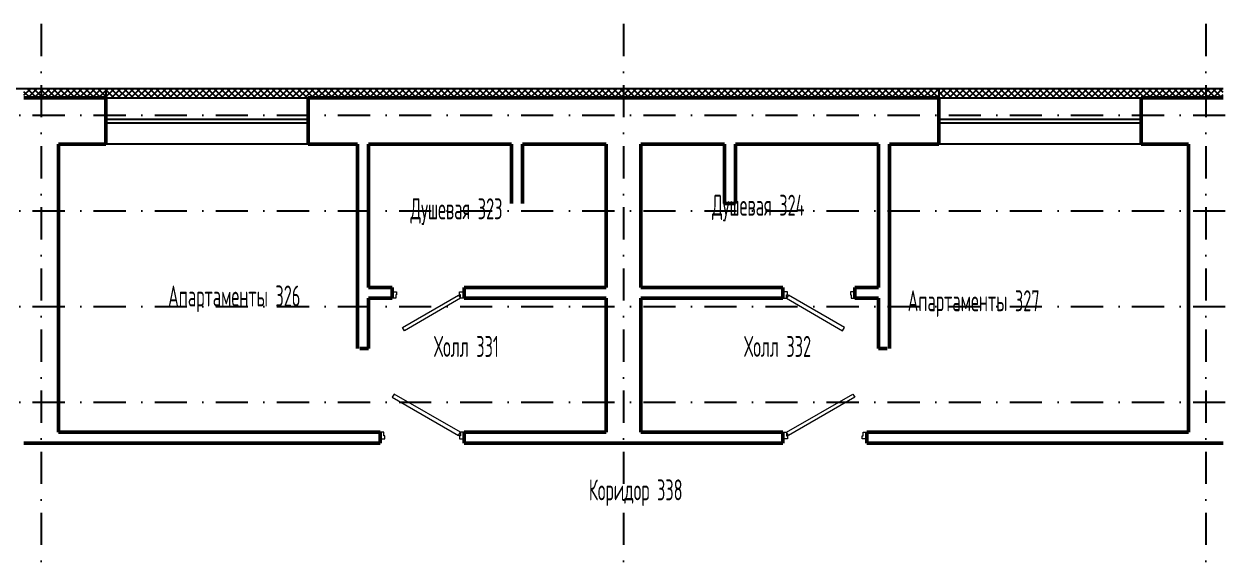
# Model space of a CAD drawing. Extents: x -1560602 to 321118, y -2308202 to -430103.
# Drawn here: x -1522324 to -1509164, y -2192688 to -2186796 of the extents above; entities that cross this region are included whole.
import ezdxf

# ---------------------------------------------------------------- set-up
doc = ezdxf.new("R2010")
doc.units = 0
doc.header["$MEASUREMENT"] = 0
doc.linetypes.add('Dot & Dashed', pattern=[670.277762, 352.777767, -176.388884, 0, -141.111112])
doc.linetypes.add('Штрихпунктирная', pattern=[0.670278, 0.352778, -0.176389, 0, -0.141111])
doc.layers.add('Двери', color=4, linetype='CONTINUOUS', lineweight=15)
doc.layers.add('стены', color=5, linetype='CONTINUOUS', lineweight=50)
for name, color, linetype in [('Оси', 253, 'Dot & Dashed'), ('отделка', 240, 'CONTINUOUS'), ('Текст', 7, 'CONTINUOUS'), ('Утеплитель', 6, 'CONTINUOUS')]:
    doc.layers.add(name, color=color, linetype=linetype)
doc.styles.get("Standard").update_dxf_attribs({"font": 'spds.shx', "width": 0.7, "height": 250})

msp = doc.modelspace()

# ---------------------------------------------------------------- linework, layer by layer
at = {"layer": 'Двери', "color": 0, "linetype": 'Continuous'}
for p, q in [((-1518283.7, -2189735.8), (-1518233.7, -2189735.8)), ((-1518243.7, -2189805.8), (-1518283.7, -2189805.8)), ((-1518233.7, -2189765.8), (-1518243.7, -2189765.8)), ((-1518243.7, -2189765.8), (-1518243.7, -2189805.8)), ((-1518233.7, -2189735.8), (-1518233.7, -2189765.8)), ((-1518168.6, -2190126.2), (-1517553.7, -2189771.2)), ((-1517533.7, -2189805.8), (-1518148.6, -2190160.8)), ((-1517553.7, -2189771.2), (-1517533.7, -2189805.8)), ((-1517543.7, -2189765.8), (-1517543.7, -2189735.8)), ((-1517543.7, -2189735.8), (-1517493.7, -2189735.8)), ((-1517533.7, -2189765.8), (-1517543.7, -2189765.8)), ((-1517533.7, -2189805.8), (-1517533.7, -2189765.8)), ((-1517493.7, -2189805.8), (-1517533.7, -2189805.8)), ((-1513943.8, -2189735.8), (-1513993.8, -2189735.8)), ((-1513993.8, -2189805.8), (-1513953.8, -2189805.8)), ((-1513953.8, -2189805.8), (-1513953.8, -2189765.8)), ((-1513953.8, -2189765.8), (-1513943.8, -2189765.8)), ((-1513933.8, -2189771.2), (-1513953.8, -2189805.8)), ((-1513953.8, -2189805.8), (-1513338.9, -2190160.8)), ((-1513943.8, -2189765.8), (-1513943.8, -2189735.8)), ((-1513318.9, -2190126.2), (-1513933.8, -2189771.2)), ((-1513203.8, -2189735.8), (-1513253.8, -2189735.8)), ((-1513253.8, -2189735.8), (-1513253.8, -2189765.8)), ((-1513253.8, -2189765.8), (-1513243.8, -2189765.8)), ((-1513243.8, -2189765.8), (-1513243.8, -2189805.8)), ((-1513243.8, -2189805.8), (-1513203.8, -2189805.8)), ((-1518148.6, -2190160.8), (-1518168.6, -2190126.2)), ((-1513338.9, -2190160.8), (-1513318.9, -2190126.2)), ((-1518261.1, -2190855.9), (-1518281.1, -2190890.5)), ((-1517533.7, -2191275.9), (-1518261.1, -2190855.9)), ((-1513953.8, -2191275.9), (-1513226.3, -2190855.9)), ((-1513226.3, -2190855.9), (-1513206.3, -2190890.5)), ((-1518281.1, -2190890.5), (-1517553.7, -2191310.5)), ((-1513206.3, -2190890.5), (-1513933.8, -2191310.5)), ((-1518373.7, -2191275.9), (-1518413.7, -2191275.9)), ((-1518413.7, -2191345.9), (-1518363.7, -2191345.9)), ((-1518373.7, -2191315.9), (-1518373.7, -2191275.9)), ((-1518363.7, -2191315.9), (-1518373.7, -2191315.9)), ((-1518363.7, -2191345.9), (-1518363.7, -2191315.9)), ((-1517553.7, -2191310.5), (-1517533.7, -2191275.9)), ((-1517533.7, -2191315.9), (-1517543.7, -2191315.9)), ((-1517543.7, -2191315.9), (-1517543.7, -2191345.9)), ((-1517543.7, -2191345.9), (-1517493.7, -2191345.9)), ((-1517493.7, -2191275.9), (-1517533.7, -2191275.9)), ((-1517533.7, -2191275.9), (-1517533.7, -2191315.9)), ((-1513993.8, -2191275.9), (-1513953.8, -2191275.9)), ((-1513943.8, -2191345.9), (-1513993.8, -2191345.9)), ((-1513953.8, -2191275.9), (-1513953.8, -2191315.9)), ((-1513933.8, -2191310.5), (-1513953.8, -2191275.9)), ((-1513953.8, -2191315.9), (-1513943.8, -2191315.9)), ((-1513943.8, -2191315.9), (-1513943.8, -2191345.9)), ((-1513123.8, -2191345.9), (-1513123.8, -2191315.9)), ((-1513123.8, -2191315.9), (-1513113.8, -2191315.9)), ((-1513073.8, -2191345.9), (-1513123.8, -2191345.9)), ((-1513113.8, -2191315.9), (-1513113.8, -2191275.9)), ((-1513113.8, -2191275.9), (-1513073.8, -2191275.9))]:
    msp.add_line(p, q, dxfattribs=at)
at = {"layer": 'Оси', "color": 0, "linetype": 'Штрихпунктирная', "lineweight": -3, "ltscale": 1000}
for p, q in [((-1522133.7, -2186796.2), (-1522133.7, -2201571.1)), ((-1515743.7, -2186796.2), (-1515743.7, -2201571.1)), ((-1509353.7, -2186796.2), (-1509353.7, -2213001.2)), ((-1556419, -2187796.2), (-1508353.7, -2187796.2)), ((-1556419, -2188846.2), (-1496963.7, -2188846.2)), ((-1556419, -2189896.2), (-1496963.7, -2189896.2)), ((-1556419, -2190946.2), (-1496963.7, -2190946.2))]:
    msp.add_line(p, q, dxfattribs=at)
at = {"layer": 'отделка', "color": 0, "ltscale": 100}
for p, q in [((-1521423.7, -2187605.8), (-1519203.7, -2187605.8)), ((-1512283.7, -2187605.8), (-1510063.7, -2187605.8)), ((-1521423.7, -2187840.8), (-1519203.7, -2187840.8)), ((-1512283.7, -2187840.8), (-1510063.7, -2187840.8)), ((-1521423.7, -2187880.8), (-1519203.7, -2187880.8)), ((-1512283.7, -2187880.8), (-1510063.7, -2187880.8)), ((-1519203.7, -2188115.8), (-1521423.7, -2188115.8)), ((-1510063.7, -2188115.8), (-1512283.7, -2188115.8))]:
    msp.add_line(p, q, dxfattribs=at)
at = {"layer": 'стены', "color": 0, "linetype": 'Continuous'}
for p, q in [((-1521423.7, -2187605.8), (-1522323.7, -2187605.8)), ((-1521423.7, -2187605.8), (-1521423.7, -2187675.8)), ((-1521423.7, -2187605.8), (-1521423.7, -2187675.8)), ((-1521423.7, -2187675.8), (-1521423.7, -2188115.8)), ((-1512283.7, -2187605.8), (-1519203.7, -2187605.8)), ((-1519203.7, -2187605.8), (-1519203.7, -2187675.8)), ((-1519203.7, -2187605.8), (-1519203.7, -2187675.8)), ((-1519203.7, -2187675.8), (-1519203.7, -2188115.8)), ((-1512283.7, -2187605.8), (-1512283.7, -2187675.8)), ((-1512283.7, -2187605.8), (-1512283.7, -2187675.8)), ((-1512283.7, -2187675.8), (-1512283.7, -2188115.8)), ((-1509163.7, -2187605.8), (-1510063.7, -2187605.8)), ((-1510063.7, -2187605.8), (-1510063.7, -2187675.8)), ((-1510063.7, -2187605.8), (-1510063.7, -2187675.8)), ((-1510063.7, -2187675.8), (-1510063.7, -2188115.8)), ((-1521943.7, -2188655.8), (-1521943.7, -2188115.8)), ((-1521943.7, -2188115.8), (-1521423.7, -2188115.8)), ((-1519203.7, -2188115.8), (-1518663.7, -2188115.8)), ((-1518663.7, -2188115.8), (-1518663.7, -2190355.9)), ((-1518543.7, -2189685.8), (-1518543.7, -2188115.8)), ((-1518543.7, -2188115.8), (-1516973.7, -2188115.8)), ((-1516973.7, -2188115.8), (-1516973.7, -2188765.8)), ((-1516853.7, -2188765.8), (-1516853.7, -2188115.8)), ((-1515933.7, -2188115.8), (-1515933.7, -2189685.8)), ((-1515933.7, -2189662.8), (-1515933.7, -2188138.8)), ((-1515553.7, -2189685.8), (-1515553.7, -2188115.8)), ((-1515553.7, -2188115.8), (-1514633.8, -2188115.8)), ((-1515553.7, -2189662.8), (-1515553.7, -2188138.8)), ((-1514656.7, -2188115.8), (-1515530.7, -2188115.8)), ((-1514633.8, -2188115.8), (-1514633.8, -2188765.8)), ((-1514513.8, -2188765.8), (-1514513.8, -2188115.8)), ((-1514513.8, -2188115.8), (-1512943.8, -2188115.8)), ((-1512943.8, -2188115.8), (-1512943.8, -2189685.8)), ((-1512823.8, -2190355.9), (-1512823.8, -2188115.8)), ((-1512823.8, -2188115.8), (-1512283.7, -2188115.8)), ((-1510063.7, -2188115.8), (-1509543.7, -2188115.8)), ((-1509543.7, -2188115.8), (-1509543.7, -2191275.9)), ((-1521943.7, -2189165.8), (-1521943.7, -2188655.8)), ((-1521943.7, -2188715.9), (-1521943.7, -2191275.9)), ((-1514633.8, -2188765.8), (-1514513.8, -2188765.8)), ((-1521943.7, -2191275.9), (-1521943.7, -2189165.8)), ((-1518283.7, -2189685.8), (-1518543.7, -2189685.8)), ((-1515933.7, -2189685.8), (-1517493.7, -2189685.8)), ((-1513993.8, -2189685.8), (-1515553.7, -2189685.8)), ((-1512943.8, -2189685.8), (-1513203.8, -2189685.8)), ((-1518543.7, -2189805.8), (-1518283.7, -2189805.8)), ((-1518543.7, -2190355.9), (-1518543.7, -2189805.8)), ((-1517493.7, -2189805.8), (-1515933.7, -2189805.8)), ((-1515933.7, -2189805.8), (-1515933.7, -2191275.9)), ((-1515553.7, -2189805.8), (-1513993.8, -2189805.8)), ((-1515553.7, -2191275.9), (-1515553.7, -2189805.8)), ((-1513203.8, -2189805.8), (-1512943.8, -2189805.8)), ((-1512943.8, -2189805.8), (-1512943.8, -2190355.9)), ((-1518638.7, -2190355.9), (-1518543.7, -2190355.9)), ((-1512848.8, -2190355.9), (-1512943.8, -2190355.9)), ((-1522323.7, -2191395.9), (-1521943.7, -2191395.9)), ((-1518413.7, -2191275.9), (-1521943.7, -2191275.9)), ((-1521943.7, -2191395.9), (-1518413.7, -2191395.9)), ((-1515933.7, -2191275.9), (-1517493.7, -2191275.9)), ((-1517493.7, -2191395.9), (-1515933.7, -2191395.9)), ((-1515553.7, -2191395.9), (-1515933.7, -2191395.9)), ((-1513993.8, -2191275.9), (-1515553.7, -2191275.9)), ((-1515553.7, -2191395.9), (-1513993.8, -2191395.9)), ((-1509543.7, -2191275.9), (-1513073.8, -2191275.9)), ((-1513073.8, -2191395.9), (-1509163.7, -2191395.9))]:
    msp.add_line(p, q, dxfattribs=at)
at = {"layer": 'стены', "color": 0, "ltscale": 100}
for p, q in [((-1516853.7, -2188115.8), (-1515933.7, -2188115.8)), ((-1518283.7, -2189685.8), (-1518283.7, -2189805.8)), ((-1517493.7, -2189685.8), (-1517493.7, -2189805.8)), ((-1513993.8, -2189685.8), (-1513993.8, -2189805.8)), ((-1513203.8, -2189685.8), (-1513203.8, -2189805.8)), ((-1518413.7, -2191275.9), (-1518413.7, -2191395.9)), ((-1517493.7, -2191275.9), (-1517493.7, -2191395.9)), ((-1513993.8, -2191275.9), (-1513993.8, -2191395.9)), ((-1513073.8, -2191275.9), (-1513073.8, -2191395.9))]:
    msp.add_line(p, q, dxfattribs=at)
at = {"layer": 'Утеплитель', "color": 0, "linetype": 'Continuous'}
for p, q in [((-1521423.7, -2187505.8), (-1522423.7, -2187505.8)), ((-1522323.7, -2187576.5), (-1522253.1, -2187505.8)), ((-1522257.1, -2187605.8), (-1522323.7, -2187539.2)), ((-1522186.4, -2187605.8), (-1522286.4, -2187505.8)), ((-1522282.4, -2187605.8), (-1522182.4, -2187505.8)), ((-1522115.7, -2187605.8), (-1522215.7, -2187505.8)), ((-1522211.6, -2187605.8), (-1522111.6, -2187505.8)), ((-1522044.9, -2187605.8), (-1522144.9, -2187505.8)), ((-1522140.9, -2187605.8), (-1522040.9, -2187505.8)), ((-1521974.2, -2187605.8), (-1522074.2, -2187505.8)), ((-1522070.2, -2187605.8), (-1521970.2, -2187505.8)), ((-1521903.5, -2187605.8), (-1522003.5, -2187505.8)), ((-1521999.5, -2187605.8), (-1521899.5, -2187505.8)), ((-1521832.8, -2187605.8), (-1521932.8, -2187505.8)), ((-1521928.8, -2187605.8), (-1521828.8, -2187505.8)), ((-1521762.1, -2187605.8), (-1521862.1, -2187505.8)), ((-1521858.1, -2187605.8), (-1521758.1, -2187505.8)), ((-1521691.4, -2187605.8), (-1521791.4, -2187505.8)), ((-1521787.4, -2187605.8), (-1521687.4, -2187505.8)), ((-1521620.7, -2187605.8), (-1521720.7, -2187505.8)), ((-1521716.7, -2187605.8), (-1521616.7, -2187505.8)), ((-1521550, -2187605.8), (-1521650, -2187505.8)), ((-1521646, -2187605.8), (-1521546, -2187505.8)), ((-1521479.3, -2187605.8), (-1521579.3, -2187505.8)), ((-1521575.3, -2187605.8), (-1521475.3, -2187505.8)), ((-1521423.7, -2187590.7), (-1521508.6, -2187505.8)), ((-1521504.5, -2187605.8), (-1521423.7, -2187525)), ((-1521423.7, -2187520), (-1521437.8, -2187505.8)), ((-1521423.7, -2187505.8), (-1521423.7, -2187605.8)), ((-1521423.7, -2187505.8), (-1521423.7, -2187605.8)), ((-1512283.7, -2187505.8), (-1521423.7, -2187505.8)), ((-1521423.7, -2187525), (-1521404.5, -2187505.8)), ((-1521423.7, -2187595.8), (-1521333.8, -2187505.8)), ((-1521337.8, -2187605.8), (-1521423.7, -2187520)), ((-1521267.1, -2187605.8), (-1521367.1, -2187505.8)), ((-1521363.1, -2187605.8), (-1521263.1, -2187505.8)), ((-1521196.4, -2187605.8), (-1521296.4, -2187505.8)), ((-1521292.4, -2187605.8), (-1521192.4, -2187505.8)), ((-1521125.7, -2187605.8), (-1521225.7, -2187505.8)), ((-1521221.7, -2187605.8), (-1521121.7, -2187505.8)), ((-1521055, -2187605.8), (-1521155, -2187505.8)), ((-1521151, -2187605.8), (-1521051, -2187505.8)), ((-1520984.3, -2187605.8), (-1521084.3, -2187505.8)), ((-1521080.3, -2187605.8), (-1520980.3, -2187505.8)), ((-1520913.6, -2187605.8), (-1521013.6, -2187505.8)), ((-1521009.6, -2187605.8), (-1520909.6, -2187505.8)), ((-1520842.9, -2187605.8), (-1520942.9, -2187505.8)), ((-1520938.9, -2187605.8), (-1520838.9, -2187505.8)), ((-1520772.2, -2187605.8), (-1520872.2, -2187505.8)), ((-1520868.1, -2187605.8), (-1520768.1, -2187505.8)), ((-1520701.4, -2187605.8), (-1520801.4, -2187505.8)), ((-1520797.4, -2187605.8), (-1520697.4, -2187505.8)), ((-1520630.7, -2187605.8), (-1520730.7, -2187505.8)), ((-1520726.7, -2187605.8), (-1520626.7, -2187505.8)), ((-1520560, -2187605.8), (-1520660, -2187505.8)), ((-1520656, -2187605.8), (-1520556, -2187505.8)), ((-1520489.3, -2187605.8), (-1520589.3, -2187505.8)), ((-1520585.3, -2187605.8), (-1520485.3, -2187505.8)), ((-1520418.6, -2187605.8), (-1520518.6, -2187505.8)), ((-1520514.6, -2187605.8), (-1520414.6, -2187505.8)), ((-1520347.9, -2187605.8), (-1520447.9, -2187505.8)), ((-1520443.9, -2187605.8), (-1520343.9, -2187505.8)), ((-1520277.2, -2187605.8), (-1520377.2, -2187505.8)), ((-1520373.2, -2187605.8), (-1520273.2, -2187505.8)), ((-1520206.5, -2187605.8), (-1520306.5, -2187505.8)), ((-1520302.5, -2187605.8), (-1520202.5, -2187505.8)), ((-1520135.8, -2187605.8), (-1520235.8, -2187505.8)), ((-1520231.8, -2187605.8), (-1520131.8, -2187505.8)), ((-1520065, -2187605.8), (-1520165, -2187505.8)), ((-1520161, -2187605.8), (-1520061, -2187505.8)), ((-1519994.3, -2187605.8), (-1520094.3, -2187505.8)), ((-1520090.3, -2187605.8), (-1519990.3, -2187505.8)), ((-1519923.6, -2187605.8), (-1520023.6, -2187505.8)), ((-1520019.6, -2187605.8), (-1519919.6, -2187505.8)), ((-1519852.9, -2187605.8), (-1519952.9, -2187505.8)), ((-1519948.9, -2187605.8), (-1519848.9, -2187505.8)), ((-1519782.2, -2187605.8), (-1519882.2, -2187505.8)), ((-1519878.2, -2187605.8), (-1519778.2, -2187505.8)), ((-1519711.5, -2187605.8), (-1519811.5, -2187505.8)), ((-1519807.5, -2187605.8), (-1519707.5, -2187505.8)), ((-1519640.8, -2187605.8), (-1519740.8, -2187505.8)), ((-1519736.8, -2187605.8), (-1519636.8, -2187505.8)), ((-1519570.1, -2187605.8), (-1519670.1, -2187505.8)), ((-1519666.1, -2187605.8), (-1519566.1, -2187505.8)), ((-1519499.4, -2187605.8), (-1519599.4, -2187505.8)), ((-1519595.4, -2187605.8), (-1519495.4, -2187505.8)), ((-1519428.7, -2187605.8), (-1519528.7, -2187505.8)), ((-1519524.6, -2187605.8), (-1519424.6, -2187505.8)), ((-1519357.9, -2187605.8), (-1519457.9, -2187505.8)), ((-1519453.9, -2187605.8), (-1519353.9, -2187505.8)), ((-1519287.2, -2187605.8), (-1519387.2, -2187505.8)), ((-1519383.2, -2187605.8), (-1519283.2, -2187505.8)), ((-1519216.5, -2187605.8), (-1519316.5, -2187505.8)), ((-1519312.5, -2187605.8), (-1519212.5, -2187505.8)), ((-1519145.8, -2187605.8), (-1519245.8, -2187505.8)), ((-1519241.8, -2187605.8), (-1519141.8, -2187505.8)), ((-1519075.1, -2187605.8), (-1519175.1, -2187505.8)), ((-1519171.1, -2187605.8), (-1519071.1, -2187505.8)), ((-1519004.4, -2187605.8), (-1519104.4, -2187505.8)), ((-1519100.4, -2187605.8), (-1519000.4, -2187505.8)), ((-1518933.7, -2187605.8), (-1519033.7, -2187505.8)), ((-1519029.7, -2187605.8), (-1518929.7, -2187505.8)), ((-1518863, -2187605.8), (-1518963, -2187505.8)), ((-1518959, -2187605.8), (-1518859, -2187505.8)), ((-1518792.3, -2187605.8), (-1518892.3, -2187505.8)), ((-1518888.2, -2187605.8), (-1518788.2, -2187505.8)), ((-1518721.5, -2187605.8), (-1518821.5, -2187505.8)), ((-1518817.5, -2187605.8), (-1518717.5, -2187505.8)), ((-1518650.8, -2187605.8), (-1518750.8, -2187505.8)), ((-1518746.8, -2187605.8), (-1518646.8, -2187505.8)), ((-1518580.1, -2187605.8), (-1518680.1, -2187505.8)), ((-1518676.1, -2187605.8), (-1518576.1, -2187505.8)), ((-1518509.4, -2187605.8), (-1518609.4, -2187505.8)), ((-1518605.4, -2187605.8), (-1518505.4, -2187505.8)), ((-1518438.7, -2187605.8), (-1518538.7, -2187505.8)), ((-1518534.7, -2187605.8), (-1518434.7, -2187505.8)), ((-1518368, -2187605.8), (-1518468, -2187505.8)), ((-1518464, -2187605.8), (-1518364, -2187505.8)), ((-1518297.3, -2187605.8), (-1518397.3, -2187505.8)), ((-1518393.3, -2187605.8), (-1518293.3, -2187505.8)), ((-1518226.6, -2187605.8), (-1518326.6, -2187505.8)), ((-1518322.6, -2187605.8), (-1518222.6, -2187505.8)), ((-1518155.9, -2187605.8), (-1518255.9, -2187505.8)), ((-1518251.9, -2187605.8), (-1518151.9, -2187505.8)), ((-1518085.1, -2187605.8), (-1518185.1, -2187505.8)), ((-1518181.1, -2187605.8), (-1518081.1, -2187505.8)), ((-1518014.4, -2187605.8), (-1518114.4, -2187505.8)), ((-1518110.4, -2187605.8), (-1518010.4, -2187505.8)), ((-1517943.7, -2187605.8), (-1518043.7, -2187505.8)), ((-1518039.7, -2187605.8), (-1517939.7, -2187505.8)), ((-1517873, -2187605.8), (-1517973, -2187505.8)), ((-1517969, -2187605.8), (-1517869, -2187505.8)), ((-1517802.3, -2187605.8), (-1517902.3, -2187505.8)), ((-1517898.3, -2187605.8), (-1517798.3, -2187505.8)), ((-1517731.6, -2187605.8), (-1517831.6, -2187505.8)), ((-1517827.6, -2187605.8), (-1517727.6, -2187505.8)), ((-1517660.9, -2187605.8), (-1517760.9, -2187505.8)), ((-1517756.9, -2187605.8), (-1517656.9, -2187505.8)), ((-1517590.2, -2187605.8), (-1517690.2, -2187505.8)), ((-1517686.2, -2187605.8), (-1517586.2, -2187505.8)), ((-1517519.5, -2187605.8), (-1517619.5, -2187505.8)), ((-1517615.5, -2187605.8), (-1517515.5, -2187505.8)), ((-1517448.8, -2187605.8), (-1517548.8, -2187505.8)), ((-1517544.7, -2187605.8), (-1517444.7, -2187505.8)), ((-1517378, -2187605.8), (-1517478, -2187505.8)), ((-1517474, -2187605.8), (-1517374, -2187505.8)), ((-1517307.3, -2187605.8), (-1517407.3, -2187505.8)), ((-1517403.3, -2187605.8), (-1517303.3, -2187505.8)), ((-1517236.6, -2187605.8), (-1517336.6, -2187505.8)), ((-1517332.6, -2187605.8), (-1517232.6, -2187505.8)), ((-1517165.9, -2187605.8), (-1517265.9, -2187505.8)), ((-1517261.9, -2187605.8), (-1517161.9, -2187505.8)), ((-1517095.2, -2187605.8), (-1517195.2, -2187505.8)), ((-1517191.2, -2187605.8), (-1517091.2, -2187505.8)), ((-1517024.5, -2187605.8), (-1517124.5, -2187505.8)), ((-1517120.5, -2187605.8), (-1517020.5, -2187505.8)), ((-1516953.8, -2187605.8), (-1517053.8, -2187505.8)), ((-1517049.8, -2187605.8), (-1516949.8, -2187505.8)), ((-1516883.1, -2187605.8), (-1516983.1, -2187505.8)), ((-1516979.1, -2187605.8), (-1516879.1, -2187505.8)), ((-1516812.4, -2187605.8), (-1516912.4, -2187505.8)), ((-1516908.3, -2187605.8), (-1516808.3, -2187505.8)), ((-1516741.6, -2187605.8), (-1516841.6, -2187505.8)), ((-1516837.6, -2187605.8), (-1516737.6, -2187505.8)), ((-1516670.9, -2187605.8), (-1516770.9, -2187505.8)), ((-1516766.9, -2187605.8), (-1516666.9, -2187505.8)), ((-1516600.2, -2187605.8), (-1516700.2, -2187505.8)), ((-1516696.2, -2187605.8), (-1516596.2, -2187505.8)), ((-1516529.5, -2187605.8), (-1516629.5, -2187505.8)), ((-1516625.5, -2187605.8), (-1516525.5, -2187505.8)), ((-1516458.8, -2187605.8), (-1516558.8, -2187505.8)), ((-1516554.8, -2187605.8), (-1516454.8, -2187505.8)), ((-1516388.1, -2187605.8), (-1516488.1, -2187505.8)), ((-1516484.1, -2187605.8), (-1516384.1, -2187505.8)), ((-1516317.4, -2187605.8), (-1516417.4, -2187505.8)), ((-1516413.4, -2187605.8), (-1516313.4, -2187505.8)), ((-1516246.7, -2187605.8), (-1516346.7, -2187505.8)), ((-1516342.7, -2187605.8), (-1516242.7, -2187505.8)), ((-1516176, -2187605.8), (-1516276, -2187505.8)), ((-1516272, -2187605.8), (-1516172, -2187505.8)), ((-1516105.2, -2187605.8), (-1516205.2, -2187505.8)), ((-1516201.2, -2187605.8), (-1516101.2, -2187505.8)), ((-1516034.5, -2187605.8), (-1516134.5, -2187505.8)), ((-1516130.5, -2187605.8), (-1516030.5, -2187505.8)), ((-1515963.8, -2187605.8), (-1516063.8, -2187505.8)), ((-1516059.8, -2187605.8), (-1515959.8, -2187505.8)), ((-1515893.1, -2187605.8), (-1515993.1, -2187505.8)), ((-1515989.1, -2187605.8), (-1515889.1, -2187505.8)), ((-1515822.4, -2187605.8), (-1515922.4, -2187505.8)), ((-1515918.4, -2187605.8), (-1515818.4, -2187505.8)), ((-1515751.7, -2187605.8), (-1515851.7, -2187505.8)), ((-1515847.7, -2187605.8), (-1515747.7, -2187505.8)), ((-1515681, -2187605.8), (-1515781, -2187505.8)), ((-1515777, -2187605.8), (-1515677, -2187505.8)), ((-1515610.3, -2187605.8), (-1515710.3, -2187505.8)), ((-1515706.3, -2187605.8), (-1515606.3, -2187505.8)), ((-1515539.6, -2187605.8), (-1515639.6, -2187505.8)), ((-1515635.6, -2187605.8), (-1515535.6, -2187505.8)), ((-1515468.9, -2187605.8), (-1515568.9, -2187505.8)), ((-1515564.8, -2187605.8), (-1515464.8, -2187505.8)), ((-1515398.1, -2187605.8), (-1515498.1, -2187505.8)), ((-1515494.1, -2187605.8), (-1515394.1, -2187505.8)), ((-1515327.4, -2187605.8), (-1515427.4, -2187505.8)), ((-1515423.4, -2187605.8), (-1515323.4, -2187505.8)), ((-1515256.7, -2187605.8), (-1515356.7, -2187505.8)), ((-1515352.7, -2187605.8), (-1515252.7, -2187505.8)), ((-1515186, -2187605.8), (-1515286, -2187505.8)), ((-1515282, -2187605.8), (-1515182, -2187505.8)), ((-1515115.3, -2187605.8), (-1515215.3, -2187505.8)), ((-1515211.3, -2187605.8), (-1515111.3, -2187505.8)), ((-1515044.6, -2187605.8), (-1515144.6, -2187505.8)), ((-1515140.6, -2187605.8), (-1515040.6, -2187505.8)), ((-1514973.9, -2187605.8), (-1515073.9, -2187505.8)), ((-1515069.9, -2187605.8), (-1514969.9, -2187505.8)), ((-1514903.2, -2187605.8), (-1515003.2, -2187505.8)), ((-1514999.2, -2187605.8), (-1514899.2, -2187505.8)), ((-1514832.5, -2187605.8), (-1514932.5, -2187505.8)), ((-1514928.4, -2187605.8), (-1514828.4, -2187505.8)), ((-1514761.7, -2187605.8), (-1514861.7, -2187505.8)), ((-1514857.7, -2187605.8), (-1514757.7, -2187505.8)), ((-1514691, -2187605.8), (-1514791, -2187505.8)), ((-1514787, -2187605.8), (-1514687, -2187505.8)), ((-1514620.3, -2187605.8), (-1514720.3, -2187505.8)), ((-1514716.3, -2187605.8), (-1514616.3, -2187505.8)), ((-1514549.6, -2187605.8), (-1514649.6, -2187505.8)), ((-1514645.6, -2187605.8), (-1514545.6, -2187505.8)), ((-1514478.9, -2187605.8), (-1514578.9, -2187505.8)), ((-1514574.9, -2187605.8), (-1514474.9, -2187505.8)), ((-1514408.2, -2187605.8), (-1514508.2, -2187505.8)), ((-1514504.2, -2187605.8), (-1514404.2, -2187505.8)), ((-1514337.5, -2187605.8), (-1514437.5, -2187505.8)), ((-1514433.5, -2187605.8), (-1514333.5, -2187505.8)), ((-1514266.8, -2187605.8), (-1514366.8, -2187505.8)), ((-1514362.8, -2187605.8), (-1514262.8, -2187505.8)), ((-1514196.1, -2187605.8), (-1514296.1, -2187505.8)), ((-1514292.1, -2187605.8), (-1514192.1, -2187505.8)), ((-1514125.4, -2187605.8), (-1514225.4, -2187505.8)), ((-1514221.3, -2187605.8), (-1514121.3, -2187505.8)), ((-1514054.6, -2187605.8), (-1514154.6, -2187505.8)), ((-1514150.6, -2187605.8), (-1514050.6, -2187505.8)), ((-1513983.9, -2187605.8), (-1514083.9, -2187505.8)), ((-1514079.9, -2187605.8), (-1513979.9, -2187505.8)), ((-1513913.2, -2187605.8), (-1514013.2, -2187505.8)), ((-1514009.2, -2187605.8), (-1513909.2, -2187505.8)), ((-1513842.5, -2187605.8), (-1513942.5, -2187505.8)), ((-1513938.5, -2187605.8), (-1513838.5, -2187505.8)), ((-1513771.8, -2187605.8), (-1513871.8, -2187505.8)), ((-1513867.8, -2187605.8), (-1513767.8, -2187505.8)), ((-1513701.1, -2187605.8), (-1513801.1, -2187505.8)), ((-1513797.1, -2187605.8), (-1513697.1, -2187505.8)), ((-1513630.4, -2187605.8), (-1513730.4, -2187505.8)), ((-1513726.4, -2187605.8), (-1513626.4, -2187505.8)), ((-1513559.7, -2187605.8), (-1513659.7, -2187505.8)), ((-1513655.7, -2187605.8), (-1513555.7, -2187505.8)), ((-1513489, -2187605.8), (-1513589, -2187505.8)), ((-1513584.9, -2187605.8), (-1513484.9, -2187505.8)), ((-1513418.2, -2187605.8), (-1513518.2, -2187505.8)), ((-1513514.2, -2187605.8), (-1513414.2, -2187505.8)), ((-1513347.5, -2187605.8), (-1513447.5, -2187505.8)), ((-1513443.5, -2187605.8), (-1513343.5, -2187505.8)), ((-1513276.8, -2187605.8), (-1513376.8, -2187505.8)), ((-1513372.8, -2187605.8), (-1513272.8, -2187505.8)), ((-1513206.1, -2187605.8), (-1513306.1, -2187505.8)), ((-1513302.1, -2187605.8), (-1513202.1, -2187505.8)), ((-1513135.4, -2187605.8), (-1513235.4, -2187505.8)), ((-1513231.4, -2187605.8), (-1513131.4, -2187505.8)), ((-1513064.7, -2187605.8), (-1513164.7, -2187505.8)), ((-1513160.7, -2187605.8), (-1513060.7, -2187505.8)), ((-1512994, -2187605.8), (-1513094, -2187505.8)), ((-1513090, -2187605.8), (-1512990, -2187505.8)), ((-1512923.3, -2187605.8), (-1513023.3, -2187505.8)), ((-1513019.3, -2187605.8), (-1512919.3, -2187505.8)), ((-1512852.6, -2187605.8), (-1512952.6, -2187505.8)), ((-1512948.6, -2187605.8), (-1512848.6, -2187505.8)), ((-1512781.8, -2187605.8), (-1512881.8, -2187505.8)), ((-1512877.8, -2187605.8), (-1512777.8, -2187505.8)), ((-1512711.1, -2187605.8), (-1512811.1, -2187505.8)), ((-1512807.1, -2187605.8), (-1512707.1, -2187505.8)), ((-1512640.4, -2187605.8), (-1512740.4, -2187505.8)), ((-1512736.4, -2187605.8), (-1512636.4, -2187505.8)), ((-1512569.7, -2187605.8), (-1512669.7, -2187505.8)), ((-1512665.7, -2187605.8), (-1512565.7, -2187505.8)), ((-1512499, -2187605.8), (-1512599, -2187505.8)), ((-1512595, -2187605.8), (-1512495, -2187505.8)), ((-1512428.3, -2187605.8), (-1512528.3, -2187505.8)), ((-1512524.3, -2187605.8), (-1512424.3, -2187505.8)), ((-1512357.6, -2187605.8), (-1512457.6, -2187505.8)), ((-1512453.6, -2187605.8), (-1512353.6, -2187505.8)), ((-1512286.9, -2187605.8), (-1512386.9, -2187505.8)), ((-1512382.9, -2187605.8), (-1512283.7, -2187506.7)), ((-1512283.7, -2187538.3), (-1512316.2, -2187505.8)), ((-1512312.2, -2187605.8), (-1512283.7, -2187577.4)), ((-1512283.7, -2187505.8), (-1512283.7, -2187605.8)), ((-1512283.7, -2187505.8), (-1512283.7, -2187605.8)), ((-1509163.7, -2187505.8), (-1512283.7, -2187505.8)), ((-1512283.7, -2187506.7), (-1512282.9, -2187505.8)), ((-1512283.7, -2187577.4), (-1512212.2, -2187505.8)), ((-1512216.2, -2187605.8), (-1512283.7, -2187538.3)), ((-1512145.5, -2187605.8), (-1512245.5, -2187505.8)), ((-1512241.4, -2187605.8), (-1512141.4, -2187505.8)), ((-1512074.7, -2187605.8), (-1512174.7, -2187505.8)), ((-1512170.7, -2187605.8), (-1512070.7, -2187505.8)), ((-1512004, -2187605.8), (-1512104, -2187505.8)), ((-1512100, -2187605.8), (-1512000, -2187505.8)), ((-1511933.3, -2187605.8), (-1512033.3, -2187505.8)), ((-1512029.3, -2187605.8), (-1511929.3, -2187505.8)), ((-1511862.6, -2187605.8), (-1511962.6, -2187505.8)), ((-1511958.6, -2187605.8), (-1511858.6, -2187505.8)), ((-1511791.9, -2187605.8), (-1511891.9, -2187505.8)), ((-1511887.9, -2187605.8), (-1511787.9, -2187505.8)), ((-1511721.2, -2187605.8), (-1511821.2, -2187505.8)), ((-1511817.2, -2187605.8), (-1511717.2, -2187505.8)), ((-1511650.5, -2187605.8), (-1511750.5, -2187505.8)), ((-1511746.5, -2187605.8), (-1511646.5, -2187505.8)), ((-1511579.8, -2187605.8), (-1511679.8, -2187505.8)), ((-1511675.8, -2187605.8), (-1511575.8, -2187505.8)), ((-1511509.1, -2187605.8), (-1511609.1, -2187505.8)), ((-1511605, -2187605.8), (-1511505, -2187505.8)), ((-1511438.3, -2187605.8), (-1511538.3, -2187505.8)), ((-1511534.3, -2187605.8), (-1511434.3, -2187505.8)), ((-1511367.6, -2187605.8), (-1511467.6, -2187505.8)), ((-1511463.6, -2187605.8), (-1511363.6, -2187505.8)), ((-1511296.9, -2187605.8), (-1511396.9, -2187505.8)), ((-1511392.9, -2187605.8), (-1511292.9, -2187505.8)), ((-1511226.2, -2187605.8), (-1511326.2, -2187505.8)), ((-1511322.2, -2187605.8), (-1511222.2, -2187505.8)), ((-1511155.5, -2187605.8), (-1511255.5, -2187505.8)), ((-1511251.5, -2187605.8), (-1511151.5, -2187505.8)), ((-1511084.8, -2187605.8), (-1511184.8, -2187505.8)), ((-1511180.8, -2187605.8), (-1511080.8, -2187505.8)), ((-1511014.1, -2187605.8), (-1511114.1, -2187505.8)), ((-1511110.1, -2187605.8), (-1511010.1, -2187505.8)), ((-1510943.4, -2187605.8), (-1511043.4, -2187505.8)), ((-1511039.4, -2187605.8), (-1510939.4, -2187505.8)), ((-1510872.7, -2187605.8), (-1510972.7, -2187505.8)), ((-1510968.7, -2187605.8), (-1510868.7, -2187505.8)), ((-1510801.9, -2187605.8), (-1510901.9, -2187505.8)), ((-1510897.9, -2187605.8), (-1510797.9, -2187505.8)), ((-1510731.2, -2187605.8), (-1510831.2, -2187505.8)), ((-1510827.2, -2187605.8), (-1510727.2, -2187505.8)), ((-1510660.5, -2187605.8), (-1510760.5, -2187505.8)), ((-1510756.5, -2187605.8), (-1510656.5, -2187505.8)), ((-1510589.8, -2187605.8), (-1510689.8, -2187505.8)), ((-1510685.8, -2187605.8), (-1510585.8, -2187505.8)), ((-1510519.1, -2187605.8), (-1510619.1, -2187505.8)), ((-1510615.1, -2187605.8), (-1510515.1, -2187505.8)), ((-1510448.4, -2187605.8), (-1510548.4, -2187505.8)), ((-1510544.4, -2187605.8), (-1510444.4, -2187505.8)), ((-1510377.7, -2187605.8), (-1510477.7, -2187505.8)), ((-1510473.7, -2187605.8), (-1510373.7, -2187505.8)), ((-1510307, -2187605.8), (-1510407, -2187505.8)), ((-1510403, -2187605.8), (-1510303, -2187505.8)), ((-1510236.3, -2187605.8), (-1510336.3, -2187505.8)), ((-1510332.3, -2187605.8), (-1510232.3, -2187505.8)), ((-1510165.6, -2187605.8), (-1510265.6, -2187505.8)), ((-1510261.5, -2187605.8), (-1510161.5, -2187505.8)), ((-1510094.8, -2187605.8), (-1510194.8, -2187505.8)), ((-1510190.8, -2187605.8), (-1510090.8, -2187505.8)), ((-1510024.1, -2187605.8), (-1510124.1, -2187505.8)), ((-1510120.1, -2187605.8), (-1510020.1, -2187505.8)), ((-1509953.4, -2187605.8), (-1510053.4, -2187505.8)), ((-1510049.4, -2187605.8), (-1509949.4, -2187505.8)), ((-1509882.7, -2187605.8), (-1509982.7, -2187505.8)), ((-1509978.7, -2187605.8), (-1509878.7, -2187505.8)), ((-1509812, -2187605.8), (-1509912, -2187505.8)), ((-1509908, -2187605.8), (-1509808, -2187505.8)), ((-1509741.3, -2187605.8), (-1509841.3, -2187505.8)), ((-1509837.3, -2187605.8), (-1509737.3, -2187505.8)), ((-1509670.6, -2187605.8), (-1509770.6, -2187505.8)), ((-1509766.6, -2187605.8), (-1509666.6, -2187505.8)), ((-1509599.9, -2187605.8), (-1509699.9, -2187505.8)), ((-1509695.9, -2187605.8), (-1509595.9, -2187505.8)), ((-1509529.2, -2187605.8), (-1509629.2, -2187505.8)), ((-1509625.1, -2187605.8), (-1509525.1, -2187505.8)), ((-1509458.4, -2187605.8), (-1509558.4, -2187505.8)), ((-1509554.4, -2187605.8), (-1509454.4, -2187505.8)), ((-1509387.7, -2187605.8), (-1509487.7, -2187505.8)), ((-1509483.7, -2187605.8), (-1509383.7, -2187505.8)), ((-1509317, -2187605.8), (-1509417, -2187505.8)), ((-1509413, -2187605.8), (-1509313, -2187505.8)), ((-1509246.3, -2187605.8), (-1509346.3, -2187505.8)), ((-1509342.3, -2187605.8), (-1509242.3, -2187505.8)), ((-1509175.6, -2187605.8), (-1509275.6, -2187505.8)), ((-1509271.6, -2187605.8), (-1509171.6, -2187505.8)), ((-1509163.7, -2187547), (-1509204.9, -2187505.8)), ((-1509200.9, -2187605.8), (-1509163.7, -2187568.7)), ((-1521433.8, -2187605.8), (-1521423.7, -2187595.8)), ((-1521408.6, -2187605.8), (-1521423.7, -2187590.7))]:
    msp.add_line(p, q, dxfattribs=at)

# ---------------------------------------------------------------- texts
at = {"layer": 'Текст', "color": 0, "linetype": 'Continuous', "width": 0.7}
for s, p in [('Душевая 323', (-1518081.7, -2188938.6)), ('Душевая 324', (-1514772.5, -2188899.4)), ('Апартаменты 326', (-1520741.9, -2189895.3)), ('Апартаменты 327', (-1512624.8, -2189947.8)), ('Холл 331', (-1517823.3, -2190448.6)), ('Холл 332', (-1514419.7, -2190448.6)), ('Коридор 338', (-1516124.3, -2192022.5))]:
    msp.add_text(s, height=230, dxfattribs=at).set_placement(p)

doc.saveas('drawing.dxf')
